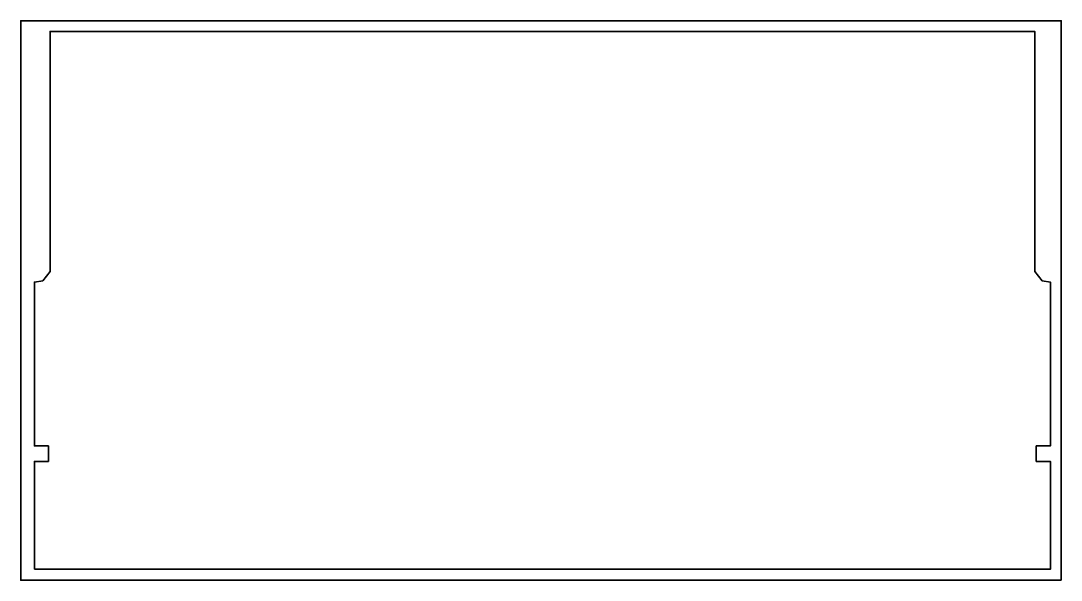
# Model space of a CAD drawing. Header units: millimetres. Extents: x -136 to 346, y 19 to 278.
import ezdxf

# ---------------------------------------------------------------- set-up
doc = ezdxf.new("R2010")
doc.units = ezdxf.units.MM
doc.header["$MEASUREMENT"] = 0
doc.layers.get('0').update_dxf_attribs({"lineweight": 0})
doc.layers.add('Safety', color=7, linetype='Continuous', lineweight=0)

msp = doc.modelspace()

# ---------------------------------------------------------------- linework, layer by layer
at = {"color": 18, "lineweight": 35, "true_color": 0x000000}
msp.add_lwpolyline([(-129.36, 24.06), (105.64, 24.06), (340.64, 24.06), (340.64, 73.97), (334.14, 73.97), (334.14, 81.17), (340.64, 81.17), (340.64, 157.06), (336.82, 157.63), (333.42, 161.96), (333.42, 273.06), (105.64, 273.06), (-122.13, 273.06), (-122.13, 161.96), (-125.53, 157.63), (-129.36, 157.06), (-129.36, 81.17), (-122.86, 81.17), (-122.86, 73.97), (-129.36, 73.97)], close=True, dxfattribs=at)
at = {"layer": 'Safety', "color": 18, "lineweight": 35, "true_color": 0x000000}
msp.add_lwpolyline([(345.64, 19), (-135.64, 19), (-135.64, 278), (345.64, 278)], close=True, dxfattribs=at)

doc.saveas('drawing.dxf')
